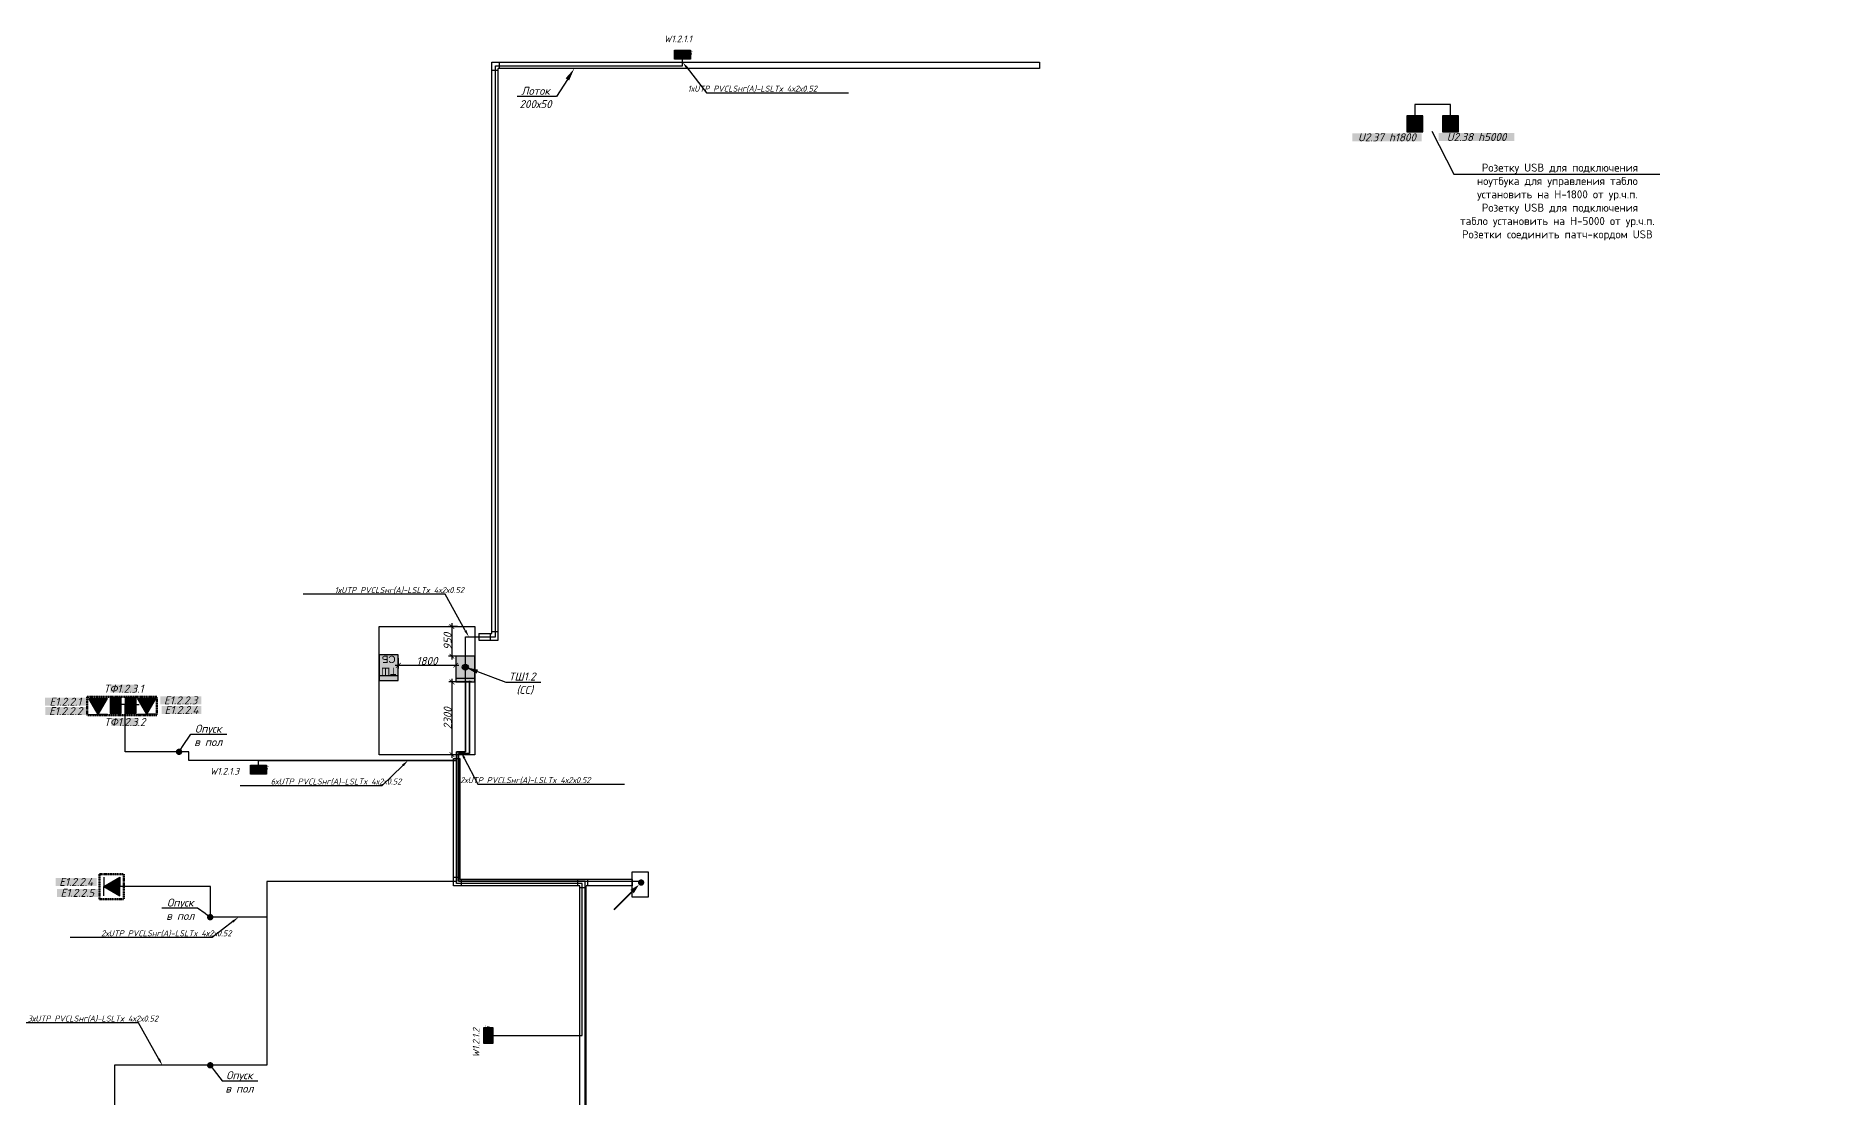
# Model space of a CAD drawing. Header units: millimetres. Extents: x 6978 to 881500, y -130874 to -2349.
# Drawn here: x 298778 to 354317, y -97956 to -64778 of the extents above; entities that cross this region are included whole.
import ezdxf
from ezdxf import colors
from ezdxf.entities.mleader import LeaderData, LeaderLine
from ezdxf.math import Vec2, Vec3

# ---------------------------------------------------------------- set-up
doc = ezdxf.new("R2010")
doc.units = ezdxf.units.MM
doc.set_wipeout_variables(frame=1)
doc.linetypes.add('HIDDEN2', pattern=[4.7625, 3.175, -1.5875])
doc.layers.get('Defpoints').update_dxf_attribs({"lineweight": 50, "true_color": 0xbeff1a})
for name, color, linetype, lineweight in [('АП_АСУ_ОсновнаяТолстая', 7, 'Continuous', 30), ('ОС', 5, 'Continuous', 30), ('СКС-РОЗЕТКИ', 7, 'Continuous', 50), ('СС_Выноски', 7, 'Continuous', 15), ('СС_СКК_Лоток', 170, 'Continuous', 30), ('СС_СКС_Кабель', 6, 'Continuous', 30), ('СС_СКС_Оборудование', 6, 'Continuous', 30), ('СС_Схема', 7, 'Continuous', 30)]:
    doc.layers.add(name, color=color, linetype=linetype, lineweight=lineweight)
doc.layers.add('СКС_UsbHDMI', color=7, linetype='Continuous', lineweight=30, true_color=0x9b9b37)
doc.styles.add('BRAZEN-txt', font='isocpeui.ttf')
doc.styles.add('ICOCPEUR', font='isocpeur.ttf')
doc.styles.add('ISOCPEUR', font='isocpeui.ttf', dxfattribs={"height": 2.5})
doc.styles.get("Standard").update_dxf_attribs({"font": 'arial.ttf'})
doc.linetypes.add('Рабочее в трубе  _о_о_', pattern='A,5,2,[133,ltypeshp.shx,S=0.4,R=0,X=0,Y=0.75],3', length=10)
doc.dimstyles.new('BRAZEN-Размеры_осевые', dxfattribs={"dimscale": 0, "dimtxt": 350, "dimasz": 150, "dimexe": 100, "dimexo": 100, "dimgap": 70, "dimtad": 1, "dimdec": 0, "dimzin": 0, "dimdsep": 46, "dimtxsty": 'BRAZEN-txt', "dimblk": 'ARCHTICK', "dimcen": 1, "dimdle": 100, "dimadec": 0, "dimazin": 0, "dimtfac": 1, "dimtdec": 0, "dimtofl": 0, "dimtmove": 1, "dimatfit": 3, "dimfxl": 1, "dimtolj": 1, "dimtzin": 0, "dimarcsym": 0})

# ---------------------------------------------------------------- blocks, each defined once
blk = doc.blocks.new('1й этаж лоток')
at = {"layer": 'СС_СКК_Лоток'}
for p, q in [((313033, -83464), (313033, -65611)), ((313033, -65611), (330140, -65611)), ((313233, -65872), (313033, -65872)), ((330140, -65811), (313233, -65811)), ((313233, -83664), (313233, -65811)), ((313276, -65811), (313276, -65611)), ((330140, -65611), (330140, -65811)), ((312624, -83464), (313033, -83464)), ((312624, -83464), (312624, -83664)), ((312624, -83664), (313233, -83664)), ((312983, -83464), (312983, -83664)), ((313033, -83397), (313233, -83397)), ((311832, -91342), (311832, -87368)), ((311832, -87368), (312032, -87368)), ((312032, -87368), (312032, -91142)), ((312032, -91084), (311832, -91084)), ((315779, -91342), (311832, -91342)), ((315731, -91142), (312032, -91142)), ((312070, -91142), (312070, -91342)), ((315722, -91342), (315722, -91142)), ((317414, -91142), (315731, -91142)), ((315779, -105563), (315779, -91342)), ((315779, -91401), (315979, -91401)), ((315979, -105363), (315979, -91342)), ((317414, -91342), (315979, -91342)), ((316029, -91342), (316029, -91142)), ((317414, -91142), (317414, -91342))]:
    blk.add_line(p, q, dxfattribs=at)
blk = doc.blocks.new('_Dot')
at = {"color": 0, "linetype": 'ByBlock', "lineweight": -2}
blk.add_line((-0.5, 0), (-1, 0), dxfattribs=at)
at = {"color": 0, "linetype": 'ByBlock', "const_width": 0.5}
blk.add_lwpolyline([(-0.25, 0, 1), (0.25, 0, 1)], format="xyb", close=True, dxfattribs=at)
blk = doc.blocks.new('*U16')
blk.add_hatch(color=256).paths.add_polyline_path([(-0.71, -0.71, 1), (0.71, 0.71, 1)])
blk.add_lwpolyline([(-0.71, -0.71, 0, 1.5, 0), (-2.83, -2.83, 2, 2, 0)], format="xyseb")
at = {"const_width": 0.5}
blk.add_lwpolyline([(-8.5, -8.5), (-2.83, -2.83)], dxfattribs=at)
blk = doc.blocks.new('USB')
at = {"true_color": 0xffffff, "transparency": 33554687}
h = blk.add_hatch(color=7, dxfattribs=at)
h.dxf.hatch_style = 1
h.paths.add_polyline_path([(500, 0), (0, 0), (0, -500), (500, -500)])
h.paths.add_polyline_path([(414, -205), (414, -296), (86, -296), (86, -205)], flags=16)
h.paths.add_polyline_path([(414, -205), (86, -205), (86, -254), (414, -254)], flags=0)
h = blk.add_hatch(color=7, dxfattribs=at)
h.dxf.hatch_style = 1
h.paths.add_polyline_path([(86, -205), (86, -254), (414, -254), (414, -205)])
at = {"true_color": 0x000000, "transparency": 33554687}
h = blk.add_hatch(color=18, dxfattribs=at)
h.dxf.hatch_style = 1
h.paths.add_polyline_path([(86, -254), (86, -296), (414, -296), (414, -254)])
at = {"color": 5, "lineweight": 30}
blk.add_lwpolyline([(500, -500), (500, 0), (0, 0), (0, -500)], close=True, dxfattribs=at)
at = {"layer": 'СС_СКС_Кабель', "color": 5}
for p, q in [((86, -205), (414, -205)), ((86, -296), (86, -205)), ((86, -254), (414, -254)), ((414, -296), (86, -296)), ((414, -205), (414, -296))]:
    blk.add_line(p, q, dxfattribs=at)
blk = doc.blocks.new('_None')
blk = doc.blocks.new('Модуль на 1 RJ')
at = {"true_color": 0xffffff}
h = blk.add_hatch(color=7, dxfattribs=at)
h.dxf.hatch_style = 1
h.paths.add_polyline_path([(0, 250), (-289, 250), (0, -250)])
at = {"color": 0, "lineweight": 30}
for p, q in [((-289, 250), (0, 250)), ((0, -250), (-289, 250)), ((0, 250), (0, -250)), ((-289, -250), (0, -250))]:
    blk.add_line(p, q, dxfattribs=at)
blk = doc.blocks.new('соед. коробка')
at = {"layer": 'ОС'}
h = blk.add_hatch(color=0, dxfattribs=at)
h.dxf.hatch_style = 1
h.paths.add_polyline_path([(93.75, 0, 1), (-93.75, 0, 1)])
at = {"layer": 'ОС', "color": 0}
blk.add_circle((0, 0), 93.75, dxfattribs=at)
at = {"layer": 'ОС', "color": 0, "style": 'ISOCPEUR'}
blk.add_attdef('ПАРАМЕТР', (-187.5, 150), '', height=112.5, dxfattribs=at)
blk = doc.blocks.new('шкаф ТШ 2')
at = {"true_color": 0xffffff, "transparency": 33554684}
h = blk.add_hatch(color=7, dxfattribs=at)
h.dxf.hatch_style = 1
h.paths.add_polyline_path([(341, 300), (-341, 300), (-341, -300), (341, -300)])
h.paths.add_polyline_path([(-341, 300), (-459, 300), (-459, -300), (-341, -300)])
at = {"layer": 'СС_СКС_Оборудование', "color": 180}
blk.add_line((-341, 300), (-341, -300), dxfattribs=at)
blk.add_lwpolyline([(341, 300), (-459, 300), (-459, -300), (341, -300)], close=True, dxfattribs=at)
at = {"layer": 'СС_СКС_Кабель', "rotation": 180}
blk.add_blockref('соед. коробка', (0, 0), dxfattribs=at)
blk = doc.blocks.new('ТШ СБ 2')
at = {"true_color": 0xffffff, "transparency": 33554684}
h = blk.add_hatch(color=7, dxfattribs=at)
h.dxf.hatch_style = 1
h.paths.add_polyline_path([(300, 327), (-300, 327), (-300, -327), (300, -327)])
h.paths.add_polyline_path([(300, 473), (-300, 473), (-300, 327), (300, 327)])
at = {"layer": 'СС_СКС_Оборудование', "color": 7}
blk.add_line((-300, 327), (300, 327), dxfattribs=at)
blk.add_lwpolyline([(-300, 473), (-300, -327), (300, -327), (300, 473)], close=True, dxfattribs=at)
at = {"insert": (0, 0), "char_height": 225, "attachment_point": 5}
blk.add_mtext_dynamic_manual_height_columns('ТШ СБ', width=2.5, gutter_width=12.5, heights=[0], dxfattribs=at)
blk = doc.blocks.new('_ArchTick')
at = {"color": 0, "linetype": 'ByBlock', "const_width": 0.15}
blk.add_lwpolyline([(-0.5, -0.5), (0.5, 0.5)], dxfattribs=at)
blk = doc.blocks.new('*D225')
at = {"layer": 'Defpoints', "color": 0, "transparency": 16777216}
for p in [(310110, -84127), (311904, -84172), (311904, -84452)]:
    blk.add_point(p, dxfattribs=at)
at = {"layer": 'СС_СКК_Лоток', "color": 0, "linetype": 'Continuous', "lineweight": -2, "transparency": 16777216}
for p, q in [((310110, -84227), (310110, -84552)), ((311904, -84272), (311904, -84552)), ((310010, -84452), (312004, -84452))]:
    blk.add_line(p, q, dxfattribs=at)
at = {"layer": 'СС_СКК_Лоток', "color": 0, "lineweight": -2, "transparency": 16777216, "xscale": 150, "yscale": 150, "zscale": 150, "rotation": 180}
blk.add_blockref('_ArchTick', (310110, -84452), dxfattribs=at)
at = {"layer": 'СС_СКК_Лоток', "color": 0, "lineweight": -2, "transparency": 16777216, "xscale": 150, "yscale": 150, "zscale": 150}
blk.add_blockref('_ArchTick', (311904, -84452), dxfattribs=at)
at = {"layer": 'СС_СКК_Лоток', "color": 0, "lineweight": 0, "transparency": 16777216, "insert": (311007, -84317), "char_height": 2.5, "width": 731.08, "attachment_point": 5, "style": 'ISOCPEUR'}
blk.add_mtext('\\A1;{\\H100x;1800}', dxfattribs=at)
blk = doc.blocks.new('*D226')
at = {"layer": 'Defpoints', "color": 0, "transparency": 16777216}
for p in [(312064, -83238), (311783, -84172), (312145, -84172)]:
    blk.add_point(p, dxfattribs=at)
at = {"layer": 'СС_СКК_Лоток', "color": 0, "linetype": 'Continuous', "lineweight": -2, "transparency": 16777216}
for p, q in [((311964, -83238), (311683, -83238)), ((311783, -83138), (311783, -84272)), ((312045, -84172), (311683, -84172))]:
    blk.add_line(p, q, dxfattribs=at)
at = {"layer": 'СС_СКК_Лоток', "color": 0, "lineweight": -2, "transparency": 16777216, "xscale": 150, "yscale": 150, "zscale": 150}
for p, rotation in [((311783, -83238), 90), ((311783, -84172), 270)]:
    blk.add_blockref('_ArchTick', p, dxfattribs=dict(at, rotation=rotation))
at = {"layer": 'СС_СКК_Лоток', "color": 0, "lineweight": 0, "transparency": 16777216, "insert": (311648, -83705), "char_height": 2.5, "width": 731.08, "attachment_point": 5, "rotation": 90, "style": 'ISOCPEUR'}
blk.add_mtext('\\A1;{\\H100x;950}', dxfattribs=at)
blk = doc.blocks.new('*D227')
at = {"layer": 'Defpoints', "color": 0, "transparency": 16777216}
for p in [(312500, -84972), (311787, -87248), (312504, -87248)]:
    blk.add_point(p, dxfattribs=at)
at = {"layer": 'СС_СКК_Лоток', "color": 0, "linetype": 'Continuous', "lineweight": -2, "transparency": 16777216}
for p, q in [((312400, -84972), (311687, -84972)), ((311787, -84872), (311787, -87348)), ((312404, -87248), (311687, -87248))]:
    blk.add_line(p, q, dxfattribs=at)
at = {"layer": 'СС_СКК_Лоток', "color": 0, "lineweight": -2, "transparency": 16777216, "xscale": 150, "yscale": 150, "zscale": 150}
for p, rotation in [((311787, -84972), 90), ((311787, -87248), 270)]:
    blk.add_blockref('_ArchTick', p, dxfattribs=dict(at, rotation=rotation))
at = {"layer": 'СС_СКК_Лоток', "color": 0, "lineweight": 0, "transparency": 16777216, "insert": (311652, -86110), "char_height": 2.5, "width": 731.08, "attachment_point": 5, "rotation": 90, "style": 'ISOCPEUR'}
blk.add_mtext('\\A1;{\\H100x;2300}', dxfattribs=at)
blk = doc.blocks.new('*U262')
at = {"true_color": 0xffffff, "transparency": 33554687}
h = blk.add_hatch(color=7, dxfattribs=at)
h.dxf.hatch_style = 1
h.paths.add_polyline_path([(0, 338), (0, 0), (599, 0), (599, 338)])
at = {"color": 0}
blk.add_lwpolyline([(0, 338), (599, 338), (599, 0), (0, 0)], close=True, dxfattribs=at)
at = {"color": 0, "insert": (13, 300), "char_height": 250, "attachment_point": 1, "style": 'ISOCPEUR'}
blk.add_mtext_dynamic_manual_height_columns('WiFi', width=599, gutter_width=1250, heights=[0], dxfattribs=at)
at = {"color": 18, "true_color": 0x000000, "style": 'ISOCPEUR'}
blk.add_attdef('НАЗВАНИЕ', (-399, 639), '', height=250, dxfattribs=at)
blk = doc.blocks.new('панель приема видеодомофона')
blk.add_wipeout([(0, 10), (7, 10), (7, 0), (0, 0)])
at = {"true_color": 0xffffff, "transparency": 33554687}
h = blk.add_hatch(color=7, dxfattribs=at)
h.dxf.hatch_style = 1
h.paths.add_polyline_path([(7, 10), (3.5, 10), (0, 10), (0, 5), (0, 0), (3.5, 0), (7, 0), (7, 5)])
h.paths.add_polyline_path([(3.1, 8.8), (3.1, 1.7), (0.8, 1.7), (0.8, 8.8)], flags=16)
h.paths.add_polyline_path([(3.6, 8.8), (6.6, 8.8), (6.6, 5.6), (3.6, 5.6)], flags=16)
h.paths.add_polyline_path([(4.5, 4.2, -1), (4, 4.2, -1)], flags=16)
h.paths.add_polyline_path([(5.4, 4.2, -1), (4.9, 4.2, -1)], flags=16)
h.paths.add_polyline_path([(6.4, 4.2, -1), (5.8, 4.2, -1)], flags=16)
h.paths.add_polyline_path([(4.5, 3.2, -1), (4, 3.2, -1)], flags=16)
h.paths.add_polyline_path([(5.4, 3.2, -1), (4.9, 3.2, -1)], flags=16)
h.paths.add_polyline_path([(6.4, 3.2, -1), (5.8, 3.2, -1)], flags=16)
h.paths.add_polyline_path([(4.5, 2.2, -1), (4, 2.2, -1)], flags=16)
h.paths.add_polyline_path([(5.4, 2.2, -1), (4.9, 2.2, -1)], flags=16)
h.paths.add_polyline_path([(6.4, 2.2, -1), (5.8, 2.2, -1)], flags=16)
h = blk.add_hatch(color=7, dxfattribs=at)
h.dxf.hatch_style = 1
h.paths.add_polyline_path([(3.1, 8.8), (0.8, 8.8), (0.8, 1.7), (3.1, 1.7)])
h.paths.add_polyline_path([(6.6, 8.8), (3.6, 8.8), (3.6, 5.6), (6.6, 5.6)])
h = blk.add_hatch(color=0)
h.dxf.hatch_style = 1
h.paths.add_polyline_path([(4, 4.2, 1), (4.5, 4.2, 1)])
h = blk.add_hatch(color=0)
h.dxf.hatch_style = 1
h.paths.add_polyline_path([(4, 3.2, 1), (4.5, 3.2, 1)])
h = blk.add_hatch(color=0)
h.dxf.hatch_style = 1
h.paths.add_polyline_path([(4, 2.2, 1), (4.5, 2.2, 1)])
h = blk.add_hatch(color=0)
h.dxf.hatch_style = 1
h.paths.add_polyline_path([(4.9, 4.2, 1), (5.4, 4.2, 1)])
h = blk.add_hatch(color=0)
h.dxf.hatch_style = 1
h.paths.add_polyline_path([(4.9, 3.2, 1), (5.4, 3.2, 1)])
h = blk.add_hatch(color=0)
h.dxf.hatch_style = 1
h.paths.add_polyline_path([(4.9, 2.2, 1), (5.4, 2.2, 1)])
h = blk.add_hatch(color=0)
h.dxf.hatch_style = 1
h.paths.add_polyline_path([(5.8, 4.2, 1), (6.4, 4.2, 1)])
h = blk.add_hatch(color=0)
h.dxf.hatch_style = 1
h.paths.add_polyline_path([(5.8, 3.2, 1), (6.4, 3.2, 1)])
h = blk.add_hatch(color=0)
h.dxf.hatch_style = 1
h.paths.add_polyline_path([(5.8, 2.2, 1), (6.4, 2.2, 1)])
at = {"color": 0, "lineweight": 30}
blk.add_lwpolyline([(0, 0), (3.5, 0), (7, 0), (7, 5), (7, 10), (3.5, 10), (0, 10), (0, 5)], close=True, dxfattribs=at)
at = {"color": 0}
for points in [[(0.8, 1.7), (3.1, 1.7), (3.1, 8.8), (0.8, 8.8)], [(3.6, 8.8), (6.6, 8.8), (6.6, 5.6), (3.6, 5.6)]]:
    blk.add_lwpolyline(points, close=True, dxfattribs=at)
for centre in [(4.3, 4.2), (4.3, 3.2), (4.3, 2.2), (5.2, 4.2), (5.2, 3.2), (5.2, 2.2), (6.1, 4.2), (6.1, 3.2), (6.1, 2.2)]:
    blk.add_circle(centre, 0.266, dxfattribs=at)
blk = doc.blocks.new('*U280')
at = {"true_color": 0xffffff, "transparency": 33554687}
h = blk.add_hatch(color=7, dxfattribs=at)
h.dxf.hatch_style = 1
h.paths.add_polyline_path([(0, 338), (0, 0), (599, 0), (599, 338)])
at = {"color": 0}
blk.add_lwpolyline([(0, 338), (599, 338), (599, 0), (0, 0)], close=True, dxfattribs=at)
at = {"color": 0, "insert": (13, 300), "char_height": 250, "attachment_point": 1, "style": 'ISOCPEUR'}
blk.add_mtext_dynamic_manual_height_columns('WiFi', width=599, gutter_width=1250, heights=[0], dxfattribs=at)
at = {"color": 18, "true_color": 0x000000, "style": 'ISOCPEUR'}
blk.add_attdef('НАЗВАНИЕ', (-525, 502), '', height=250, dxfattribs=at)
blk = doc.blocks.new('*U2128')
at = {"true_color": 0xffffff, "transparency": 33554687}
h = blk.add_hatch(color=7, dxfattribs=at)
h.dxf.hatch_style = 1
h.paths.add_polyline_path([(0, 338), (0, 0), (599, 0), (599, 338)])
at = {"color": 0}
blk.add_lwpolyline([(0, 338), (599, 338), (599, 0), (0, 0)], close=True, dxfattribs=at)
at = {"color": 0, "insert": (13, 300), "char_height": 250, "attachment_point": 1, "style": 'ISOCPEUR'}
blk.add_mtext_dynamic_manual_height_columns('WiFi', width=599, gutter_width=1250, heights=[0], dxfattribs=at)
at = {"color": 18, "true_color": 0x000000, "style": 'ISOCPEUR'}
blk.add_attdef('НАЗВАНИЕ', (-1523, -16), '', height=250, dxfattribs=at)

msp = doc.modelspace()

# ---------------------------------------------------------------- linework, layer by layer
at = {"layer": 'СКС-РОЗЕТКИ', "color": 7, "linetype": 'HIDDEN2'}
for points in [[(300393.3, -85435.9), (302561.8, -85435.9), (302561.8, -86009.4), (300393.3, -86009.4)], [(300778.3, -91756.8), (300778.3, -90975.5), (301534.9, -90975.5), (301534.9, -91756.8)]]:
    msp.add_lwpolyline(points, close=True, dxfattribs=at)
at = {"layer": 'СКС_UsbHDMI', "linetype": 'Рабочее в трубе  _о_о_'}
msp.add_lwpolyline([(342978.7, -67287.5), (342978.7, -66934.9), (341863.7, -66934.9), (341863.7, -67287.5)], dxfattribs=at)
at = {"layer": 'СС_СКК_Лоток', "color": 7}
for points in [[(309509.5, -83237.5), (312503.7, -83237.5), (312503.7, -87247.5), (309525.4, -87247.5), (309509.5, -87247.5), (309509.5, -83237.5)], [(317414.2, -90902.5), (317913.7, -90902.5), (317913.7, -91702.5), (317414.2, -91702.5), (317414.2, -90902.5)]]:
    msp.add_lwpolyline(points, dxfattribs=at)
at = {"layer": 'СС_СКС_Кабель'}
for points in [[(312203.7, -84937.5), (312203.7, -87154.5), (311932.2, -87154.5), (311932.2, -87425.2), (303571, -87425.2), (303571, -87157), (303260.4, -87157)], [(312203.7, -84937.5), (312203.7, -87154.5), (311932.2, -87154.5), (311932.2, -91210.6), (306002, -91210.6), (306002, -96951.6), (304234.4, -96951.6)], [(312203.7, -84937.5), (312203.7, -87154.5), (311932.2, -87154.5), (311932.2, -91210.6), (306002, -91210.6), (306002, -92324.9), (304234.4, -92324.9)]]:
    msp.add_lwpolyline(points, dxfattribs=at)
at = {"layer": 'СС_СКС_Кабель', "linetype": 'Рабочее в трубе  _о_о_', "ltscale": 100}
for points in [[(303260.4, -87157), (301572.8, -87157), (301572.8, -85677.6), (301275.6, -85677.6)], [(303260.4, -87157), (301572.8, -87157), (301572.8, -85677.6), (302010.4, -85677.6)], [(304243.8, -92324.9), (304243.8, -91366.1), (301156.6, -91366.1)], [(304234.4, -96951.6), (301243.7, -96951.6), (301243.7, -99293.1)]]:
    msp.add_lwpolyline(points, dxfattribs=at)
at = {"layer": 'СС_Схема', "color": 3}
for points in [[(320185.8, -113387.1), (320874.6, -113387.1), (320874.6, -111399.2), (316872.1, -111399.2), (316872.1, -105446.2), (315945.3, -105446.2), (315945.3, -91202.7), (311994.2, -91202.7), (311994.2, -87209.2), (312328.9, -87209.2), (312328.9, -84937.5)], [(312328.9, -84937.5), (312328.9, -87209.2), (311994.2, -87209.2), (311994.2, -91202.7), (317742.7, -91202.7)]]:
    msp.add_lwpolyline(points, dxfattribs=at)

# ---------------------------------------------------------------- block references
for name, p in [('1й этаж лоток', (0, 0)), ('USB', (341613.7, -67287.5)), ('USB', (342728.7, -67287.5)), ('Модуль на 1 RJ', (300731.5, -85741.6)), ('Модуль на 1 RJ', (302253.9, -85726.8))]:
    msp.add_blockref(name, p)
for name, p, rotation in [('ТШ СБ 2', (309809.5, -84453.7), 180), ('шкаф ТШ 2', (312203.7, -84513.2), 89.99999999999999), ('Модуль на 1 RJ', (301156.6, -91366.1), 270)]:
    msp.add_blockref(name, p, dxfattribs=dict(rotation=rotation))
at = {"xscale": -1}
for p in [(300731.5, -85741.6), (302253.9, -85726.8)]:
    msp.add_blockref('Модуль на 1 RJ', p, dxfattribs=at)
at = {"xscale": -1, "rotation": 270}
msp.add_blockref('Модуль на 1 RJ', (301156.6, -91366.1), dxfattribs=at)
at = {"layer": 'СС_СКК_Лоток', "color": 7, "xscale": 100, "yscale": 100, "zscale": 100}
msp.add_blockref('*U16', (317694.7, -91242.2), dxfattribs=at)
at = {"layer": 'СС_СКС_Оборудование', "color": 30, "xscale": 0.8347245409015025, "yscale": 0.8347245409015025, "zscale": 0.8347245409015025}
for name, p, values in [('*U262', (318740.7, -65519.6), {'НАЗВАНИЕ': 'W1.2.1.1'}), ('*U2128', (305493.7, -87855), {'НАЗВАНИЕ': 'W1.2.1.3'})]:
    msp.add_blockref(name, p, dxfattribs=at).add_auto_attribs(values)
at = {"layer": 'СС_СКС_Оборудование', "color": 30, "xscale": 0.8347245409015025, "yscale": 0.8347245409015025, "zscale": 0.8347245409015025, "rotation": 90}
msp.add_blockref('*U280', (313064.1, -96268.3), dxfattribs=at).add_auto_attribs({'НАЗВАНИЕ': 'W1.2.1.2'})

# ---------------------------------------------------------------- texts
at = {"layer": 'СС_СКС_Оборудование', "color": 18, "true_color": 0x000000, "char_height": 250, "attachment_point": 5, "style": 'ISOCPEUR', "bg_fill": 1, "box_fill_scale": 1, "bg_fill_color": 7, "bg_fill_true_color": 16777215, "bg_fill_transparency": 0}
for s, width, insert in [('U2.37 h1800', 2161.765, (340993.7, -67957.6)), ('U2.38 h5000', 2356.835, (343793.1, -67947.4, 0)), ('E1.2.2.1', 1280.189, (299710.7, -85591.3, -122.6)), ('ТФ1.2.3.1', 835.439, (301529.4, -85184.4)), ('E1.2.2.3', 1280.189, (303313.2, -85548.7, -122.6)), ('E1.2.2.2', 1280.189, (299719.7, -85885.5)), ('E1.2.2.4', 1233.516, (303338.1, -85851.7, -122.6)), ('ТФ1.2.3.2', 835.439, (301565.7, -86225.1)), ('E1.2.2.4', 1280.189, (300046.4, -91223.1, 0)), ('E1.2.2.5', 1280.189, (300084.4, -91563.2, 0))]:
    msp.add_mtext_dynamic_manual_height_columns(s, width=width, gutter_width=1250, heights=[0], dxfattribs=dict(at, insert=insert))

# ---------------------------------------------------------------- dimensions: what is measured, and where the dimension line sits
at = {"layer": 'СС_СКК_Лоток', "color": 7, "lineweight": 0}
for base, p1, p2, angle, picture, middle in [((311783.1966, -84171.9634), (312064.3768, -83237.5087), (312144.579, -84171.9634), 270, '*D226', (311648.1966, -83704.736)), ((311903.7, -84452), (310109.5, -84126.6), (311903.7, -84172), 180, '*D225', (311006.6, -84317)), ((311786.9466, -87247.5087), (312499.9129, -84971.9634), (312503.6629, -87247.5087), 270, '*D227', (311651.9466, -86109.736))]:
    dim = msp.add_linear_dim(base=base, p1=p1, p2=p2, angle=angle, text='{\\H100x;<>}', dimstyle='BRAZEN-Размеры_осевые', override={"dimscale": 1, "dimtxt": 250, "dimgap": 10, "dimrnd": 50, "dimtxsty": 'ISOCPEUR'}, dxfattribs=at)
    dim.commit()
    dim.dimension.update_dxf_attribs({"geometry": picture, "text_midpoint": middle})

# ---------------------------------------------------------------- leaders
at = {"layer": 'СС_Выноски', "color": 7}
ml = msp.add_multileader_mtext('Standard', dxfattribs=at)
ml.set_content('{\\C256;16хUTP PVCLSнг(А)-LSLTx 4х2х0.52}', color=7, style='ISOCPEUR')
ml.set_leader_properties(lineweight=25)
ml.build(insert=Vec2(0, 0))
ml.multileader.update_dxf_attribs({"text_left_attachment_type": 6, "text_right_attachment_type": 6, "dogleg_length": 150, "arrow_head_size": 225, "scale": 75})
ctx = ml.context
ctx.base_point, ctx.scale, ctx.char_height, ctx.arrow_head_size, ctx.landing_gap_size, ctx.plane_origin = Vec3(444044.4, -66334.2), 75, 187.5, 225, 150, Vec3(475575.3, -71095.4)
ctx.left_attachment, ctx.right_attachment, ctx.text_align_type = 6, 6, 1
notes = []
notes.append((ctx, [(1, (1, 1, 0), (446754.9, -66334.2), (-1, 0), 150, [(1, [(447217, -65363.4)], 0, [])])]))
ctx.mtext.insert, ctx.mtext.width, ctx.mtext.defined_height, ctx.mtext.alignment, ctx.mtext.line_spacing_factor, ctx.mtext.flow_direction = Vec3(445324.7, -66109.2), 2612.977, 428.7, 2, 0.8, 5
ml = msp.add_multileader_mtext('Standard', dxfattribs=at)
ml.set_content('{\\C256;2хUTP PVCLSнг(А)-LSLTx 4х2х0.52}', color=7, style='ISOCPEUR')
ml.set_leader_properties(lineweight=25)
ml.build(insert=Vec2(0, 0))
ml.multileader.update_dxf_attribs({"text_left_attachment_type": 6, "text_right_attachment_type": 6, "dogleg_length": 150, "arrow_head_size": 225, "scale": 75})
ctx = ml.context
ctx.base_point, ctx.scale, ctx.char_height, ctx.arrow_head_size, ctx.landing_gap_size, ctx.plane_origin = Vec3(448871.5, -66582.8), 75, 187.5, 225, 150, Vec3(476231.7, -71168.5)
ctx.left_attachment, ctx.right_attachment, ctx.text_align_type = 6, 6, 1
notes.append((ctx, [(0, (1, 1, 0), (448721.5, -66582.8), (1, 0), 150, [(1, [(447873.3, -65436.6)], 0, [])])]))
ctx.mtext.insert, ctx.mtext.width, ctx.mtext.defined_height, ctx.mtext.alignment, ctx.mtext.line_spacing_factor, ctx.mtext.flow_direction = Vec3(450151.8, -66357.8), 2612.977, 428.7, 2, 0.8, 5
ml = msp.add_multileader_mtext('Standard', dxfattribs=at)
ml.set_content('{\\C256;1хUTP PVCLSнг(А)-LSLTx 4х2х0.52}', color=7, style='ISOCPEUR')
ml.set_leader_properties(lineweight=25)
ml.build(insert=Vec2(0, 0))
ml.multileader.update_dxf_attribs({"text_left_attachment_type": 6, "text_right_attachment_type": 6, "dogleg_length": 150, "arrow_head_size": 225, "scale": 75})
ctx = ml.context
ctx.base_point, ctx.scale, ctx.char_height, ctx.arrow_head_size, ctx.landing_gap_size, ctx.plane_origin = Vec3(319890.4, -66568.1), 75, 187.5, 225, 150, Vec3(347350.1, -71342.4)
ctx.left_attachment, ctx.right_attachment, ctx.text_align_type = 6, 6, 1
notes.append((ctx, [(0, (1, 1, 0), (319740.4, -66568.1), (1, 0), 150, [(1, [(318991.7, -65610.5)], 0, [])])]))
ctx.mtext.insert, ctx.mtext.width, ctx.mtext.defined_height, ctx.mtext.alignment, ctx.mtext.line_spacing_factor, ctx.mtext.flow_direction = Vec3(321170.7, -66343.1), 2612.977, 428.7, 2, 0.8, 5
ml = msp.add_multileader_mtext('Standard', dxfattribs=at)
ml.set_content('{\\C256;5хUTP PVCLSнг(А)-LSLTx 4х2х0.52}', color=7, style='ISOCPEUR')
ml.set_leader_properties(lineweight=25)
ml.build(insert=Vec2(0, 0))
ml.multileader.update_dxf_attribs({"text_left_attachment_type": 6, "text_right_attachment_type": 6, "dogleg_length": 150, "arrow_head_size": 225, "scale": 75})
ctx = ml.context
ctx.base_point, ctx.scale, ctx.char_height, ctx.arrow_head_size, ctx.landing_gap_size, ctx.plane_origin = Vec3(442531.3, -67086.6), 75, 187.5, 225, 150, Vec3(470005.1, -71359.8)
ctx.left_attachment, ctx.right_attachment, ctx.text_align_type = 6, 6, 1
notes.append((ctx, [(0, (1, 1, 0), (442381.3, -67086.6), (1, 0), 150, [(1, [(441646.7, -65627.9)], 0, [])])]))
ctx.mtext.insert, ctx.mtext.width, ctx.mtext.defined_height, ctx.mtext.alignment, ctx.mtext.line_spacing_factor, ctx.mtext.flow_direction = Vec3(443811.5, -66861.6), 2612.977, 428.7, 2, 0.8, 5
ml = msp.add_multileader_mtext('Standard', dxfattribs=at)
ml.set_content('{\\C256;8хUTP PVCLSнг(А)-LSLTx 4х2х0.52}', color=7, style='ISOCPEUR')
ml.set_leader_properties(lineweight=25)
ml.build(insert=Vec2(0, 0))
ml.multileader.update_dxf_attribs({"text_left_attachment_type": 6, "text_right_attachment_type": 6, "dogleg_length": 150, "arrow_head_size": 225, "scale": 75})
ctx = ml.context
ctx.base_point, ctx.scale, ctx.char_height, ctx.arrow_head_size, ctx.landing_gap_size, ctx.plane_origin = Vec3(450330.8, -81171.7, 0.1), 75, 187.5, 225, 150, Vec3(482271, -88478.6, 0.1)
ctx.left_attachment, ctx.right_attachment, ctx.text_align_type = 6, 6, 1
notes.append((ctx, [(1, (1, 1, 0), (453041.3, -81171.7, 0.1), (-1, 0), 150, [(1, [(453912.7, -82746.7, 0.1)], 0, [])])]))
ctx.mtext.insert, ctx.mtext.width, ctx.mtext.defined_height, ctx.mtext.alignment, ctx.mtext.line_spacing_factor, ctx.mtext.flow_direction = Vec3(451611.1, -80946.7, 0.1), 2612.977, 428.7, 2, 0.8, 5
ml = msp.add_multileader_mtext('Standard', dxfattribs=at)
ml.set_content('{\\C256;1хUTP PVCLSнг(А)-LSLTx 4х2х0.52}', color=7, style='ISOCPEUR')
ml.set_leader_properties(lineweight=25)
ml.build(insert=Vec2(0, 0))
ml.multileader.update_dxf_attribs({"text_left_attachment_type": 6, "text_right_attachment_type": 6, "dogleg_length": 150, "arrow_head_size": 225, "scale": 75})
ctx = ml.context
ctx.base_point, ctx.scale, ctx.char_height, ctx.arrow_head_size, ctx.landing_gap_size, ctx.plane_origin = Vec3(308861.4, -82234.4), 75, 187.5, 225, 150, Vec3(340671, -89295.4)
ctx.left_attachment, ctx.right_attachment, ctx.text_align_type = 6, 6, 1
notes.append((ctx, [(1, (1, 1, 0), (311571.9, -82234.4), (-1, 0), 150, [(1, [(312312.7, -83563.5)], 0, [])])]))
ctx.mtext.insert, ctx.mtext.width, ctx.mtext.defined_height, ctx.mtext.alignment, ctx.mtext.line_spacing_factor, ctx.mtext.flow_direction = Vec3(310141.6, -82009.4), 2612.977, 428.7, 2, 0.8, 5
ml = msp.add_multileader_mtext('Standard', dxfattribs=at)
ml.set_content('{\\C256;12хUTP PVCLSнг(А)-LSLTx 4х2х0.52}', color=7, style='ISOCPEUR')
ml.set_leader_properties(lineweight=25)
ml.build(insert=Vec2(0, 0))
ml.multileader.update_dxf_attribs({"text_left_attachment_type": 6, "text_right_attachment_type": 6, "dogleg_length": 150, "arrow_head_size": 225, "scale": 75})
ctx = ml.context
ctx.base_point, ctx.scale, ctx.char_height, ctx.arrow_head_size, ctx.landing_gap_size, ctx.plane_origin = Vec3(312749.1, -88172.3), 75, 187.5, 225, 150, Vec3(340426.3, -92886.4)
ctx.left_attachment, ctx.right_attachment, ctx.text_align_type = 6, 6, 1
notes.append((ctx, [(0, (1, 1, 0), (312599.1, -88172.3), (1, 0), 150, [(1, [(312067.9, -87154.5)], 0, [])])]))
ctx.mtext.insert, ctx.mtext.width, ctx.mtext.defined_height, ctx.mtext.alignment, ctx.mtext.line_spacing_factor, ctx.mtext.flow_direction = Vec3(314029.4, -87947.3), 2612.977, 428.7, 2, 0.8, 5
ml = msp.add_multileader_mtext('Standard', dxfattribs=at)
ml.set_content('{\\C256;6хUTP PVCLSнг(А)-LSLTx 4х2х0.52}', color=7, style='ISOCPEUR')
ml.set_leader_properties(lineweight=25)
ml.build(insert=Vec2(0, 0))
ml.multileader.update_dxf_attribs({"text_left_attachment_type": 6, "text_right_attachment_type": 6, "dogleg_length": 150, "arrow_head_size": 225, "scale": 75})
ctx = ml.context
ctx.base_point, ctx.scale, ctx.char_height, ctx.arrow_head_size, ctx.landing_gap_size, ctx.plane_origin = Vec3(306884.7, -88216.3), 75, 187.5, 225, 150, Vec3(338774.5, -93157.1)
ctx.left_attachment, ctx.right_attachment, ctx.text_align_type = 6, 6, 1
notes.append((ctx, [(1, (1, 1, 0), (309595.2, -88216.3), (-1, 0), 150, [(1, [(310416.1, -87425.2)], 0, [])])]))
ctx.mtext.insert, ctx.mtext.width, ctx.mtext.defined_height, ctx.mtext.alignment, ctx.mtext.line_spacing_factor, ctx.mtext.flow_direction = Vec3(308165, -87991.3), 2612.977, 428.7, 2, 0.8, 5
ml = msp.add_multileader_mtext('Standard', dxfattribs=at)
ml.set_content('{\\C256;2хUTP PVCLSнг(А)-LSLTx 4х2х0.52}', color=7, style='ISOCPEUR')
ml.set_leader_properties(lineweight=25)
ml.build(insert=Vec2(0, 0))
ml.multileader.update_dxf_attribs({"text_left_attachment_type": 6, "text_right_attachment_type": 6, "dogleg_length": 150, "arrow_head_size": 225, "scale": 75})
ctx = ml.context
ctx.base_point, ctx.scale, ctx.char_height, ctx.arrow_head_size, ctx.landing_gap_size, ctx.plane_origin = Vec3(301581.5, -92958.6), 75, 187.5, 225, 150, Vec3(333476.6, -98056.8)
ctx.left_attachment, ctx.right_attachment, ctx.text_align_type = 6, 6, 1
notes.append((ctx, [(1, (1, 1, 0), (304292, -92958.6), (-1, 0), 150, [(1, [(305118.2, -92324.9)], 0, [])])]))
ctx.mtext.insert, ctx.mtext.width, ctx.mtext.defined_height, ctx.mtext.alignment, ctx.mtext.line_spacing_factor, ctx.mtext.flow_direction = Vec3(302861.7, -92733.6), 2612.977, 428.7, 2, 0.8, 5
ml = msp.add_multileader_mtext('Standard', dxfattribs=at)
ml.set_content('{\\C256;3хUTP PVCLSнг(А)-LSLTx 4х2х0.52}', color=7, style='ISOCPEUR')
ml.set_leader_properties(lineweight=25)
ml.build(insert=Vec2(0, 0))
ml.multileader.update_dxf_attribs({"text_left_attachment_type": 6, "text_right_attachment_type": 6, "dogleg_length": 150, "arrow_head_size": 225, "scale": 75})
ctx = ml.context
ctx.base_point, ctx.scale, ctx.char_height, ctx.arrow_head_size, ctx.landing_gap_size, ctx.plane_origin = Vec3(299287.8, -95622.5), 75, 187.5, 225, 150, Vec3(331097.4, -102683.5)
ctx.left_attachment, ctx.right_attachment, ctx.text_align_type = 6, 6, 1
notes.append((ctx, [(1, (1, 1, 0), (301998.3, -95622.5), (-1, 0), 150, [(1, [(302739.1, -96951.6)], 0, [])])]))
ctx.mtext.insert, ctx.mtext.width, ctx.mtext.defined_height, ctx.mtext.alignment, ctx.mtext.line_spacing_factor, ctx.mtext.flow_direction = Vec3(300568, -95397.5), 2612.977, 428.7, 2, 0.8, 5
at = {"layer": 'СС_СКК_Лоток', "color": 7, "lineweight": 0}
ml = msp.add_multileader_mtext('Standard', dxfattribs=at)
ml.set_content('Лоток\\P200х50', color=7, style='ISOCPEUR')
ml.set_leader_properties()
ml.build(insert=Vec2(0, 0))
ml.multileader.update_dxf_attribs({"text_left_attachment_type": 6, "text_right_attachment_type": 6, "dogleg_length": 100, "arrow_head_size": 400})
ctx = ml.context
ctx.base_point, ctx.char_height, ctx.arrow_head_size, ctx.landing_gap_size, ctx.plane_origin = Vec3(313842.6, -66678.5), 250, 400, 0, Vec3(319530, -68825)
ctx.left_attachment, ctx.right_attachment, ctx.text_align_type = 6, 6, 1
notes.append((ctx, [(0, (1, 1, 0), (315051.7, -66678.5), (-1, 0), 100, [(0, [(315606.7, -65810.5)], 0, [])])]))
ctx.mtext.insert, ctx.mtext.width, ctx.mtext.alignment, ctx.mtext.flow_direction = Vec3(314397.2, -66378.5), 2467.274, 2, 5
ml = msp.add_multileader_mtext('Standard', dxfattribs=at)
ml.set_content('Опуск\\Pв пол', color=7, style='ISOCPEUR')
ml.set_leader_properties()
ml.set_arrow_properties(name='DOT')
ml.build(insert=Vec2(0, 0))
ml.multileader.update_dxf_attribs({"text_left_attachment_type": 6, "text_right_attachment_type": 6, "dogleg_length": 100, "arrow_head_size": 200})
ctx = ml.context
ctx.base_point, ctx.char_height, ctx.arrow_head_size, ctx.landing_gap_size, ctx.plane_origin = Vec3(303733.4, -86609.2), 250, 200, 0, Vec3(311479.9, -89424.4)
ctx.left_attachment, ctx.right_attachment, ctx.text_align_type = 6, 6, 1
notes.append((ctx, [(1, (1, 1, 0), (303633.4, -86609.2), (1, 0), 100, [(0, [(303260.4, -87157)], 0, [])])]))
ctx.mtext.insert, ctx.mtext.width, ctx.mtext.alignment, ctx.mtext.flow_direction = Vec3(304172.8, -86309.2), 2467.274, 2, 5
ml = msp.add_multileader_mtext('Standard', dxfattribs=at)
ml.set_content('Опуск\\Pв пол', color=7, style='ISOCPEUR')
ml.set_leader_properties()
ml.set_arrow_properties(name='DOT')
ml.build(insert=Vec2(0, 0))
ml.multileader.update_dxf_attribs({"text_left_attachment_type": 6, "text_right_attachment_type": 6, "dogleg_length": 100, "arrow_head_size": 200})
ctx = ml.context
ctx.base_point, ctx.char_height, ctx.arrow_head_size, ctx.landing_gap_size, ctx.plane_origin = Vec3(302858.9, -92042.6), 250, 200, 0, Vec3(312453.9, -94592.3)
ctx.left_attachment, ctx.right_attachment, ctx.text_align_type = 6, 6, 1
notes.append((ctx, [(0, (1, 1, 0), (303837.7, -92042.6), (-1, 0), 100, [(0, [(304234.4, -92324.9)], 0, [])])]))
ctx.mtext.insert, ctx.mtext.width, ctx.mtext.alignment, ctx.mtext.flow_direction = Vec3(303298.3, -91742.6), 2467.274, 2, 5
ml = msp.add_multileader_mtext('Standard', dxfattribs=at)
ml.set_content('Опуск\\Pв пол', color=7, style='ISOCPEUR')
ml.set_leader_properties()
ml.set_arrow_properties(name='DOT')
ml.build(insert=Vec2(0, 0))
ml.multileader.update_dxf_attribs({"text_left_attachment_type": 6, "text_right_attachment_type": 6, "dogleg_length": 100, "arrow_head_size": 200})
ctx = ml.context
ctx.base_point, ctx.char_height, ctx.arrow_head_size, ctx.landing_gap_size, ctx.plane_origin = Vec3(304707.5, -97437.8), 250, 200, 0, Vec3(312453.9, -99219)
ctx.left_attachment, ctx.right_attachment, ctx.text_align_type = 6, 6, 1
notes.append((ctx, [(1, (1, 1, 0), (304607.5, -97437.8), (1, 0), 100, [(0, [(304234.4, -96951.6)], 0, [])])]))
ctx.mtext.insert, ctx.mtext.width, ctx.mtext.alignment, ctx.mtext.flow_direction = Vec3(305146.9, -97137.8), 2467.274, 2, 5
at = {"layer": 'СС_СКС_Кабель', "color": 7, "lineweight": 0}
ml = msp.add_multileader_mtext('Standard', dxfattribs=at)
ml.set_content(' Розетку USB для подключения \\Pноутбука для управления табло\\Pустановить на Н-1800 от ур.ч.п.\\P Розетку USB для подключения \\Pтабло установить на Н-5000 от ур.ч.п.\\PРозетки соединить патч-кордом USB ', color=7, style='ICOCPEUR')
ml.set_leader_properties()
ml.set_arrow_properties(name='NONE')
ml.build(insert=Vec2(0, 0))
ml.multileader.update_dxf_attribs({"text_left_attachment_type": 6, "text_right_attachment_type": 6, "dogleg_length": 100, "arrow_head_size": 400})
ctx = ml.context
ctx.base_point, ctx.char_height, ctx.arrow_head_size, ctx.landing_gap_size, ctx.plane_origin = Vec3(343181, -69105.2, -0.5), 250, 400, 0, Vec3(352947.1, -70608, -0.5)
ctx.left_attachment, ctx.right_attachment, ctx.text_align_type = 6, 6, 1
notes.append((ctx, [(1, (1, 1, 0), (343081, -69105.2, -0.5), (1, 0), 100, [(0, [(342399.2, -67760.1, -0.5)], 0, [])])]))
ctx.mtext.insert, ctx.mtext.width, ctx.mtext.alignment, ctx.mtext.flow_direction = Vec3(346318.5, -68780.2, -0.5), 10234.664, 2, 5
for ctx, leaders in notes:
    for number, flags, end, landing, length, lines in leaders:
        leader = LeaderData()
        leader.index, (leader.has_last_leader_line, leader.has_dogleg_vector, leader.attachment_direction) = number, flags
        leader.last_leader_point, leader.dogleg_vector, leader.dogleg_length = Vec3(end), Vec3(landing), length
        for number, points, colour, breaks in lines:
            line = LeaderLine()
            line.index, line.vertices, line.color, line.breaks = number, Vec3.list(points), colors.encode_raw_color(colour), breaks
            leader.lines.append(line)
        ctx.leaders.append(leader)

# ---------------------------------------------------------------- next in the draw order: block references
at = {"layer": 'АП_АСУ_ОсновнаяТолстая', "xscale": 50.00000000000039, "yscale": 50.00000000000039, "zscale": 50.00000000000039}
msp.add_blockref('панель приема видеодомофона', (301104.8, -85959.3), dxfattribs=at)

# ---------------------------------------------------------------- next in the draw order: leaders
at = {"layer": 'СС_СКК_Лоток', "color": 7, "lineweight": 0}
ml = msp.add_multileader_mtext('Standard', dxfattribs=at)
ml.set_content('ТШ1.2\\P (СС)', color=7, style='ISOCPEUR')
ml.set_leader_properties()
ml.build(insert=Vec2(0, 0))
ml.multileader.update_dxf_attribs({"text_left_attachment_type": 6, "text_right_attachment_type": 6, "dogleg_length": 100, "arrow_head_size": 400})
ctx = ml.context
ctx.base_point, ctx.char_height, ctx.arrow_head_size, ctx.landing_gap_size, ctx.plane_origin = Vec3(313566.3, -84979.9), 250, 400, 0, Vec3(317252.5, -86530.7)
ctx.left_attachment, ctx.right_attachment, ctx.text_align_type = 6, 6, 1
notes = []
notes.append((ctx, [(1, (1, 1, 0), (313466.3, -84979.9), (1, 0), 100, [(0, [(312203.7, -84513.2)], 0, [])])]))
ctx.mtext.insert, ctx.mtext.width, ctx.mtext.alignment, ctx.mtext.flow_direction = Vec3(313980.2, -84679.9), 991.237, 2, 5
ctx.mtext.has_bg_fill, ctx.mtext.bg_color, ctx.mtext.bg_scale_factor, ctx.mtext.bg_transparency, ctx.mtext.use_window_bg_color = 1, -1027028792, 1.5, 0, 1
for ctx, leaders in notes:
    for number, flags, end, landing, length, lines in leaders:
        leader = LeaderData()
        leader.index, (leader.has_last_leader_line, leader.has_dogleg_vector, leader.attachment_direction) = number, flags
        leader.last_leader_point, leader.dogleg_vector, leader.dogleg_length = Vec3(end), Vec3(landing), length
        for number, points, colour, breaks in lines:
            line = LeaderLine()
            line.index, line.vertices, line.color, line.breaks = number, Vec3.list(points), colors.encode_raw_color(colour), breaks
            leader.lines.append(line)
        ctx.leaders.append(leader)

# ---------------------------------------------------------------- next in the draw order: linework, layer by layer
at = {"layer": 'СС_СКС_Кабель'}
msp.add_lwpolyline([(312203.7, -84972), (312203.7, -83563.5), (313143.5, -83563.5), (313143.5, -65719.8), (318992.9, -65719.8), (318990.7, -65519.6)], dxfattribs=at)
at = {"layer": 'СС_СКС_Кабель', "color": 6, "ltscale": 100}
for points in [[(305743.7, -87572.8), (305743.7, -87425.2), (311932.2, -87425.2), (311932.2, -87154.5), (312203.7, -87154.5), (312203.7, -84513.2)], [(313064.1, -96018.3), (315850.6, -96018.3), (315850.6, -91273.8), (311932.2, -91273.8), (311932.2, -87154.5), (312203.7, -87154.5), (312203.7, -84513.2)]]:
    msp.add_lwpolyline(points, dxfattribs=at)

# ---------------------------------------------------------------- next in the draw order: block references
at = {"layer": 'АП_АСУ_ОсновнаяТолстая', "xscale": 50.00000000000039, "yscale": 50.00000000000039, "zscale": 50.00000000000039}
msp.add_blockref('панель приема видеодомофона', (301572.8, -85959.3), dxfattribs=at)

doc.saveas('drawing.dxf')
